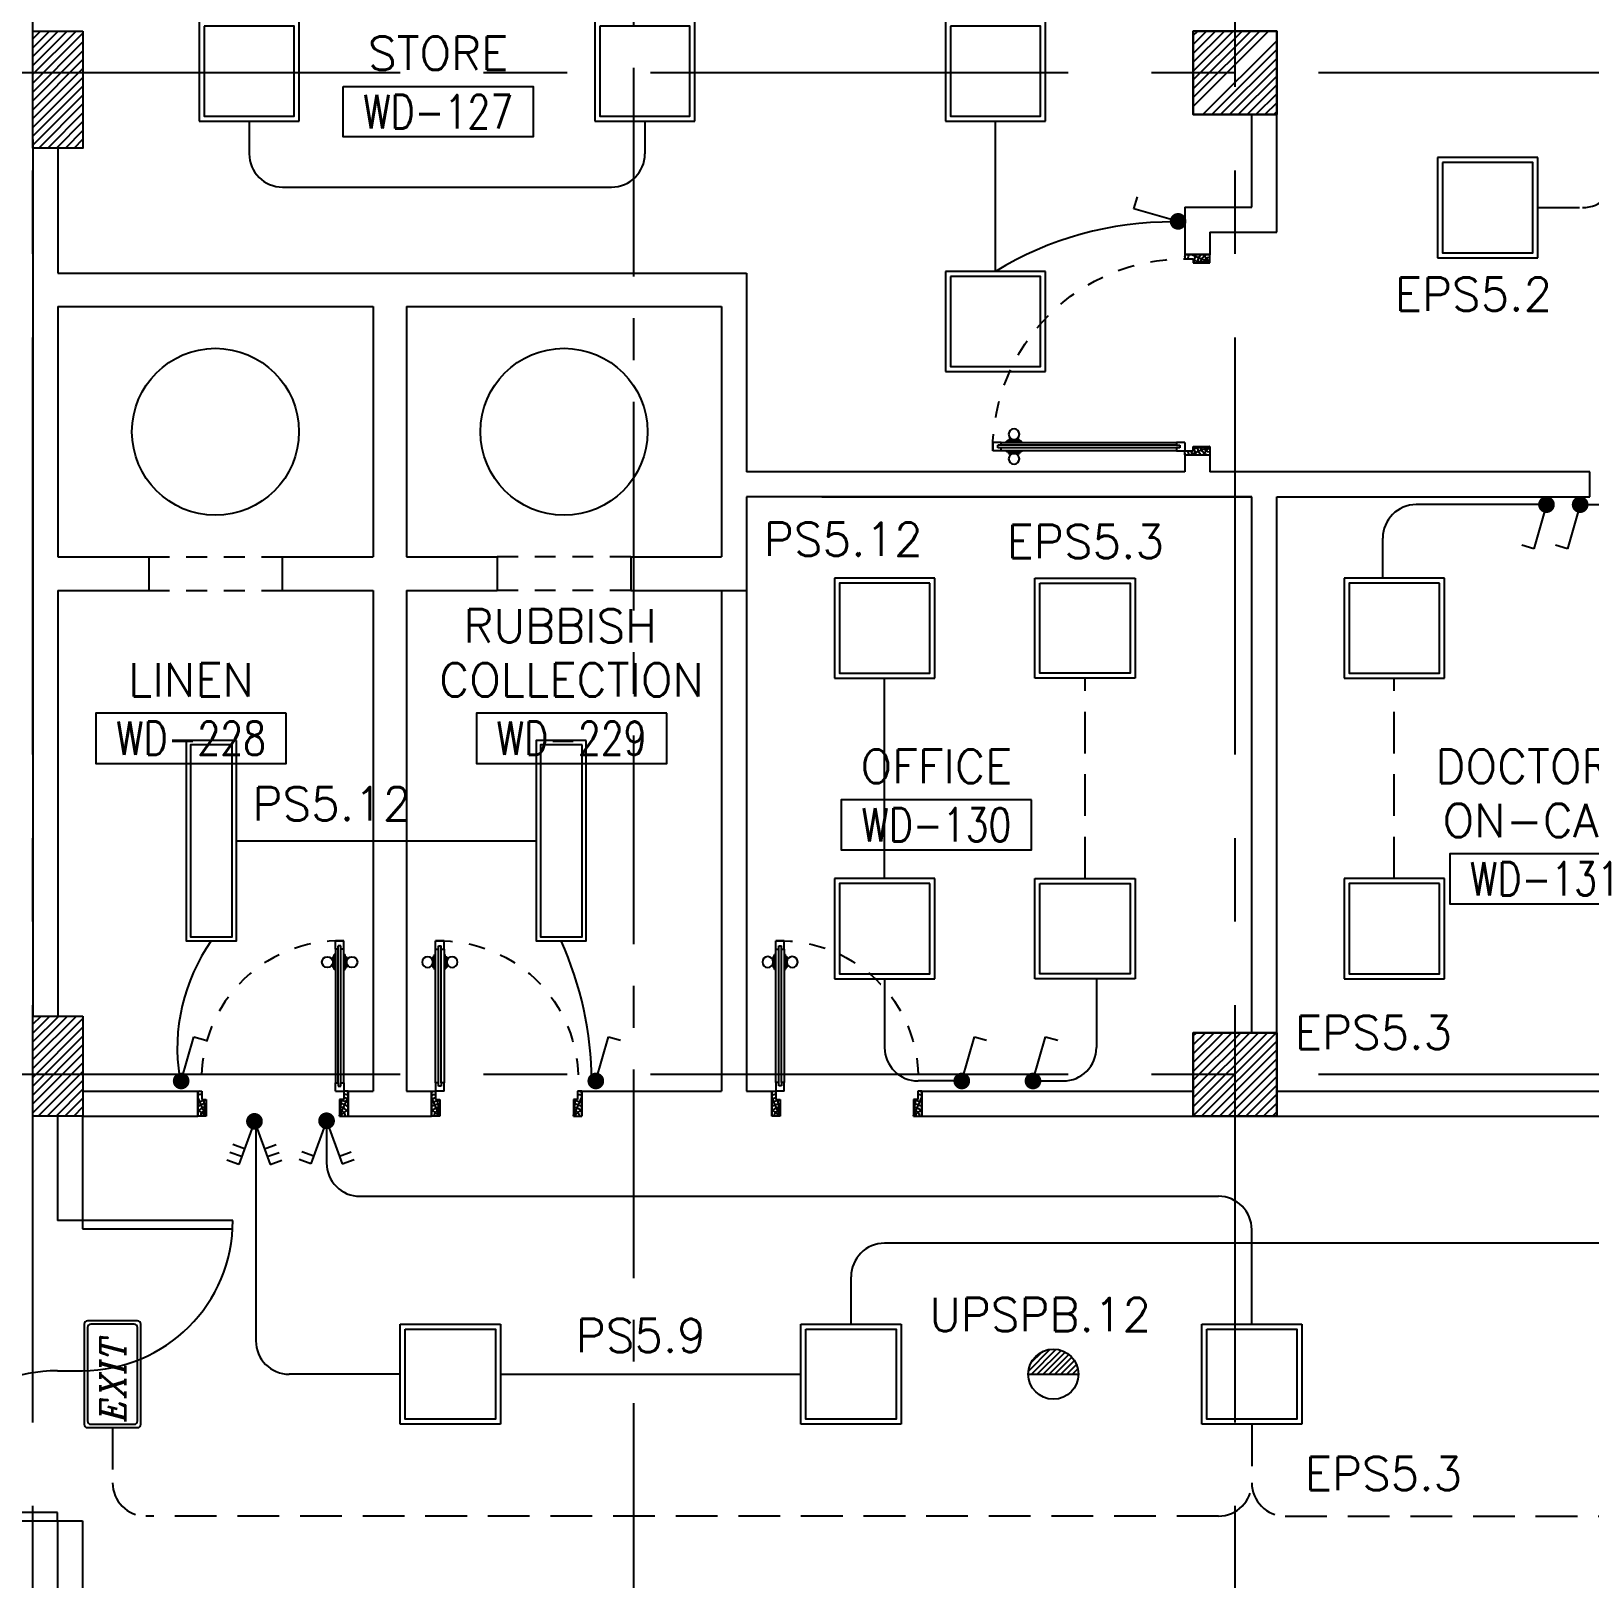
# Model space of a CAD drawing. Extents: x 0 to 92.9, y -1.3 to 78.2.
# Drawn here: x 50.03 to 59.37, y 33.74 to 43.01 of the extents above; entities that cross this region are included whole.
import ezdxf
from ezdxf.enums import TextEntityAlignment as Align

# ---------------------------------------------------------------- set-up
doc = ezdxf.new("R2010")
doc.units = 0
doc.header["$MEASUREMENT"] = 0
for name, pattern in [('CENTER', [2, 1.25, -0.25, 0.25, -0.25]), ('CENTERX2', [4, 2.5, -0.5, 0.5, -0.5]), ('HIDDEN', [0.375, 0.25, -0.125]), ('HIDDEN2', [0.1875, 0.125, -0.0625])]:
    doc.linetypes.add(name, pattern=pattern)
doc.layers.get('0').update_dxf_attribs({"color": 11, "linetype": 'CONTINUOUS'})
for name, color, linetype in [('AXES', 11, 'CENTERX2'), ('AXES1', 11, 'CENTER'), ('COL', 11, 'CONTINUOUS'), ('DOOR', 11, 'CONTINUOUS'), ('E-CLINE', 2, 'CONTINUOUS'), ('E-HLINE', 2, 'HIDDEN'), ('E-LITE', 4, 'CONTINUOUS'), ('E-SWITCH', 4, 'CONTINUOUS'), ('E-TEXT', 4, 'CONTINUOUS'), ('E-TRXT', 4, 'CONTINUOUS'), ('EL-LITE', 4, 'CONTINUOUS'), ('HAT', 11, 'CONTINUOUS'), ('RM-BOX', 11, 'CONTINUOUS'), ('RM-NAME', 11, 'CONTINUOUS'), ('RM-NO', 11, 'CONTINUOUS'), ('SUNI-FUR', 11, 'CONTINUOUS'), ('WALL', 11, 'CONTINUOUS')]:
    doc.layers.add(name, color=color, linetype=linetype)
doc.styles.add('ITALICC', font='italicc')
doc.styles.add('ROMANS', font='ROMANS.shx', dxfattribs={"width": 0.6})

# ---------------------------------------------------------------- blocks, each defined once
blk = doc.blocks.new('COL50')
at = {"layer": 'COL'}
blk.add_lwpolyline([(-250, 250), (-250, -250), (250, -250), (250, 250)], close=True, dxfattribs=at)
blk = doc.blocks.new('*X95')
at = {"color": 0}
for p, q in [((227928.6, 155538.5), (228379.8, 155989.7)), ((227928.6, 155591.5), (228326.8, 155989.7)), ((227928.6, 155644.6), (228273.7, 155989.7)), ((227928.6, 155697.6), (228220.7, 155989.7)), ((227928.6, 155750.6), (228167.7, 155989.7)), ((227928.6, 155803.7), (228114.6, 155989.7)), ((227928.6, 155856.7), (228061.6, 155989.7)), ((227928.6, 155909.7), (228008.6, 155989.7)), ((227928.6, 155962.8), (227955.5, 155989.7)), ((227985.9, 155489.7), (228428.6, 155932.4)), ((228038.9, 155489.7), (228428.6, 155879.4)), ((228091.9, 155489.7), (228428.6, 155826.4)), ((228145, 155489.7), (228428.6, 155773.3)), ((228198, 155489.7), (228428.6, 155720.3)), ((228251, 155489.7), (228428.6, 155667.3)), ((228304.1, 155489.7), (228428.6, 155614.2)), ((228357.1, 155489.7), (228428.6, 155561.2)), ((228410.1, 155489.7), (228428.6, 155508.2))]:
    blk.add_line(p, q, dxfattribs=at)
blk = doc.blocks.new('*X94')
at = {"color": 0}
for p, q in [((227925.6, 149489.7), (228425.6, 149989.7)), ((227928.6, 149545.8), (228372.5, 149989.7)), ((227928.6, 149598.8), (228319.5, 149989.7)), ((227928.6, 149651.8), (228266.5, 149989.7)), ((227928.6, 149704.9), (228213.4, 149989.7)), ((227928.6, 149757.9), (228160.4, 149989.7)), ((227928.6, 149810.9), (228107.4, 149989.7)), ((227928.6, 149864), (228054.3, 149989.7)), ((227928.6, 149917), (228001.3, 149989.7)), ((227928.6, 149970), (227948.3, 149989.7)), ((227978.6, 149489.7), (228428.6, 149939.7)), ((228031.6, 149489.7), (228428.6, 149886.7)), ((228084.7, 149489.7), (228428.6, 149833.6)), ((228137.7, 149489.7), (228428.6, 149780.6)), ((228190.7, 149489.7), (228428.6, 149727.6)), ((228243.8, 149489.7), (228428.6, 149674.5)), ((228296.8, 149489.7), (228428.6, 149621.5)), ((228349.8, 149489.7), (228428.6, 149568.5)), ((228402.9, 149489.7), (228428.6, 149515.4))]:
    blk.add_line(p, q, dxfattribs=at)
blk = doc.blocks.new('RM1')
at = {"layer": 'RM-BOX'}
blk.add_lwpolyline([(569.9, -200), (-569.9, -200), (-569.9, -500), (569.9, -500)], close=True, dxfattribs=at)
at = {"layer": 'RM-NAME', "style": 'ROMANS'}
for tag, p in [('ROOMNAME1', (0, 323.8)), ('ROOMNAME2', (0, 0))]:
    blk.add_attdef(tag, text='', height=200, dxfattribs=at).set_placement(p, align=Align.MIDDLE)
at = {"layer": 'RM-NO', "style": 'ROMANS', "width": 0.8}
blk.add_attdef('ROOMNO', text='', height=200, dxfattribs=at).set_placement((0, -350), align=Align.MIDDLE)
blk = doc.blocks.new('DOOR100')
at = {"layer": 'DOOR', "color": 0, "linetype": 'ByBlock'}
for p, q in [((-83.3, 1128.7), (-83.3, 1218.7)), ((-76.1, 1218.7), (-83.3, 1218.7)), ((-76.1, 1251.1), (-76.1, 1301.1)), ((-76.1, 1301.1), (-26.1, 1301.1)), ((-26.1, 1301.1), (-76.1, 1301.1)), ((-59.1, 1251.1), (-76.1, 1251.1)), ((-59.1, 1251.1), (-59.1, 1271.1)), ((-43.1, 1271.1), (-59.1, 1271.1)), ((-43.1, 1251.1), (-43.1, 1271.1)), ((-26.1, 1251.1), (-43.1, 1251.1)), ((-26.1, 1251.1), (-26.1, 1301.1)), ((-26.1, 1218.7), (-18.9, 1218.7)), ((-18.9, 1128.7), (-18.9, 1218.7)), ((-92.3, 1206.1), (-92.3, 1141.3)), ((-83.3, 1206.1), (-92.3, 1206.1)), ((-83.3, 1141.3), (-92.3, 1141.3)), ((-83.3, 1206.1), (-83.3, 1141.3)), ((-76.1, 1128.7), (-83.3, 1128.7)), ((-26.1, 1128.7), (-18.9, 1128.7)), ((-18.9, 1206.1), (-18.9, 1141.3)), ((-18.9, 1206.1), (-9.9, 1206.1)), ((-18.9, 1141.3), (-9.9, 1141.3)), ((-9.9, 1206.1), (-9.9, 1141.3)), ((-76.1, 200), (-59.1, 200)), ((-76.1, 150), (-76.1, 200)), ((-59.1, 200), (-59.1, 180)), ((-43.1, 200), (-26.1, 200)), ((-43.1, 180), (-43.1, 200)), ((-26.1, 200), (-26.1, 150)), ((-1201.1, 0), (-1201.1, 150)), ((-1201.1, 150), (-1176.1, 150)), ((-1201.1, 150), (-1201.1, 0)), ((-1176.1, 150), (-1176.1, 100)), ((-1176.1, 100), (-1151.1, 100)), ((-1151.1, 100), (-1151.1, 0)), ((-76.1, 150), (-26.1, 150)), ((-59.1, 180), (-43.1, 180)), ((-51.1, 100), (-51.1, 0)), ((-26.1, 100), (-51.1, 100)), ((-1.1, 150), (-26.1, 150)), ((-26.1, 150), (-26.1, 100)), ((-1.1, 150), (-1.1, 0)), ((-1151.1, 0), (-1201.1, 0)), ((-51.1, 0), (-1.1, 0))]:
    blk.add_line(p, q, dxfattribs=at)
at = {"layer": 'DOOR', "linetype": 'ByBlock'}
for p, q in [((-76.1, 1251.1), (-76.1, 200)), ((-59.1, 200), (-59.1, 1251.1)), ((-43.1, 200), (-43.1, 1251.1)), ((-26.1, 200), (-26.1, 1251.1))]:
    blk.add_line(p, q, dxfattribs=at)
at = {"layer": 'DOOR', "color": 9, "linetype": 'ByBlock'}
for p, q in [((-1151.1, 0), (-1201.1, 113.7)), ((-1151.1, 0), (-1164.4, 100)), ((-51.1, 0), (-1.1, 113.7)), ((-51.1, 0), (-37.7, 100)), ((-1151.1, 0), (-1201.1, 40.1)), ((-51.1, 0), (-1.1, 40.1))]:
    blk.add_line(p, q, dxfattribs=at)
at = {"layer": 'DOOR', "color": 0, "linetype": 'ByBlock'}
for centre in [(-124.6, 1173.7), (22.5, 1173.7)]:
    blk.add_circle(centre, 32.4, dxfattribs=at)
at = {"layer": 'DOOR', "linetype": 'HIDDEN', "ltscale": 0.5}
blk.add_arc((-26.8, 151.9), 1149.2, 89.96096, 180.09315, dxfattribs=at)
at = {"layer": 'DOOR', "color": 9, "linetype": 'ByBlock'}
for centre, radius, start, end in [((-1151.1, 0), 154.4, 103.71423, 108.89471), ((-1151.1, 0), 134.4, 100.71998, 111.84015), ((-1151.1, 0), 94.4, 90, 121.98181), ((-51.1, 0), 94.4, 58.01819, 90), ((-51.1, 0), 134.4, 68.15985, 79.28002), ((-51.1, 0), 114.4, 64.08384, 77.37743), ((-51.1, 0), 154.4, 71.10529, 76.28577), ((-1151.1, 0), 74.4, 90, 132.22357), ((-1151.1, 0), 54.4, 90, 156.79262), ((-1151.1, 0), 34.4, 90, 180), ((-1151.1, 0), 14.4, 90, 180), ((-51.1, 0), 74.4, 47.77643, 90), ((-51.1, 0), 54.4, 23.20738, 90), ((-51.1, 0), 34.4, 0, 90), ((-51.1, 0), 14.4, 0, 90)]:
    blk.add_arc(centre, radius, start, end, dxfattribs=at)
blk = doc.blocks.new('C11')
at = {"layer": 'HAT'}
h = blk.add_hatch(dxfattribs=at)
h.set_pattern_fill('ANSI31', color=256, scale=300, style=0)
h.set_pattern_definition([(45, (-248556.182, -75061.005), (-26.5165043, 26.5165043), [])])
h.paths.add_polyline_path([(300, 700), (0, 700), (0, 350), (300, 350)])
h.paths.add_polyline_path([(300, 350), (0, 350), (0, 0), (300, 0)])
at = {"layer": 'COL'}
blk.add_lwpolyline([(300, 700), (300, 0), (0, 0), (0, 700)], close=True, dxfattribs=at)
blk = doc.blocks.new('DOOR90')
at = {"layer": 'DOOR', "linetype": 'ByBlock'}
for p, q in [((0, 0), (-150, 0)), ((-200, -25), (-1000, -25)), ((-200, -42), (-1000, -42)), ((-200, -58), (-1000, -58)), ((-1000, -75), (-200, -75))]:
    blk.add_line(p, q, dxfattribs=at)
at = {"layer": 'DOOR', "color": 0, "linetype": 'ByBlock'}
for p, q in [((-150, 0), (-150, -25)), ((-150, 0), (0, 0)), ((0, -50), (0, 0)), ((-1050, -25), (-1050, -75)), ((-1050, -75), (-1050, -25)), ((-1000, -25), (-1050, -25)), ((-1000, -75), (-1050, -75)), ((-1020, -42), (-1020, -58)), ((-1000, -42), (-1020, -42)), ((-1000, -58), (-1020, -58)), ((-1000, -25), (-1000, -42)), ((-1000, -58), (-1000, -75)), ((-967.6, -25), (-967.6, -17.8)), ((-877.6, -17.8), (-967.6, -17.8)), ((-967.6, -75), (-967.6, -82.2)), ((-877.6, -82.2), (-967.6, -82.2)), ((-955, -17.8), (-955, -8.8)), ((-955, -8.8), (-890.2, -8.8)), ((-955, -17.8), (-890.2, -17.8)), ((-955, -82.2), (-955, -91.2)), ((-955, -82.2), (-890.2, -82.2)), ((-955, -91.2), (-890.2, -91.2)), ((-890.2, -17.8), (-890.2, -8.8)), ((-890.2, -82.2), (-890.2, -91.2)), ((-877.6, -25), (-877.6, -17.8)), ((-877.6, -75), (-877.6, -82.2)), ((-200, -42), (-200, -25)), ((-200, -25), (-150, -25)), ((-180, -42), (-200, -42)), ((-200, -75), (-200, -58)), ((-200, -58), (-180, -58)), ((-150, -75), (-200, -75)), ((-180, -58), (-180, -42)), ((-150, -75), (-150, -25)), ((-150, -25), (-100, -25)), ((-100, -25), (-100, -50)), ((-100, -50), (0, -50)), ((-150, -900), (-150, -875)), ((-150, -875), (-100, -875)), ((0, -900), (-150, -900)), ((-150, -900), (0, -900)), ((-100, -850), (0, -850)), ((-100, -875), (-100, -850)), ((0, -850), (0, -900))]:
    blk.add_line(p, q, dxfattribs=at)
at = {"layer": 'DOOR', "color": 9, "linetype": 'ByBlock'}
for p, q in [((0, -50), (-113.7, 0)), ((0, -50), (-40.1, 0)), ((0, -50), (-100, -36.6)), ((0, -850), (-113.7, -900)), ((0, -850), (-100, -863.4)), ((0, -850), (-40.1, -900))]:
    blk.add_line(p, q, dxfattribs=at)
at = {"layer": 'DOOR', "color": 0, "linetype": 'ByBlock'}
for centre in [(-922.6, 23.5), (-922.6, -123.5)]:
    blk.add_circle(centre, 32.4, dxfattribs=at)
at = {"layer": 'DOOR', "color": 9, "linetype": 'ByBlock'}
for centre, radius, start, end in [((0, -50), 74.4, 137.77643, 180), ((0, -50), 54.4, 113.20738, 180), ((0, -50), 154.4, 161.10529, 166.28577), ((0, -50), 134.4, 158.15985, 169.28002), ((0, -50), 114.4, 154.08384, 167.37743), ((0, -50), 94.4, 148.01819, 180), ((0, -50), 34.4, 90, 180), ((0, -50), 14.4, 90, 180), ((0, -850), 154.4, 193.71423, 198.89471), ((0, -850), 134.4, 190.71998, 201.84015), ((0, -850), 94.4, 180, 211.98181), ((0, -850), 74.4, 180, 222.22357), ((0, -850), 54.4, 180, 246.79262), ((0, -850), 34.4, 180, 270), ((0, -850), 14.4, 180, 270)]:
    blk.add_arc(centre, radius, start, end, dxfattribs=at)
at = {"layer": 'DOOR', "linetype": 'HIDDEN', "ltscale": 0.5}
blk.add_arc((-222.2, -50), 828.2, 178.27012, 275.00304, dxfattribs=at)
blk = doc.blocks.new('A$C376C1807')
at = {"layer": 'DOOR'}
for p, q in [((0, 0.9), (0, 0.85)), ((0.9, 0.9), (0, 0.9)), ((0, 0.85), (0.8986, 0.85))]:
    blk.add_line(p, q, dxfattribs=at)
blk.add_arc((0, 0.9), 0.9, 270, 0, dxfattribs=at)
blk = doc.blocks.new('L42')
at = {"layer": 'E-LITE'}
for p, q in [((0.3, 0.3), (-0.3, 0.3)), ((-0.3, 0.3), (-0.3, -0.3)), ((0.3, -0.3), (0.3, 0.3)), ((-0.3, -0.3), (0.3, -0.3))]:
    blk.add_line(p, q, dxfattribs=at)
at = {"layer": 'E-LITE', "color": 8}
blk.add_lwpolyline([(-0.27, 0.27), (-0.27, -0.27), (0.27, -0.27), (0.27, 0.27)], close=True, dxfattribs=at)
blk = doc.blocks.new('EXIT')
at = {"layer": 'E-LITE', "color": 4}
for p, q in [((-0.32, 0.15), (-0.32, -0.15)), ((0.3, 0.17), (-0.3, 0.17)), ((0.32, -0.15), (0.32, 0.15)), ((-0.3, -0.17), (0.3, -0.17))]:
    blk.add_line(p, q, dxfattribs=at)
at = {"layer": 'E-LITE', "color": 8}
for p, q in [((-0.3, 0.13), (-0.3, -0.13)), ((0.28, 0.15), (-0.28, 0.15)), ((0.3, -0.13), (0.3, 0.13)), ((-0.28, -0.15), (0.28, -0.15))]:
    blk.add_line(p, q, dxfattribs=at)
at = {"layer": 'E-LITE', "color": 4}
for centre, start, end in [((-0.3, 0.15), 90, 180), ((0.3, 0.15), 360, 90), ((-0.3, -0.15), 180, 270), ((0.3, -0.15), 270, 0)]:
    blk.add_arc(centre, 0.02, start, end, dxfattribs=at)
at = {"layer": 'E-LITE', "color": 8}
for centre, start, end in [((-0.28, 0.13), 90, 180), ((0.28, 0.13), 0, 90), ((-0.28, -0.13), 180, 270), ((0.28, -0.13), 270, 0)]:
    blk.add_arc(centre, 0.02, start, end, dxfattribs=at)
at = {"layer": 'E-LITE', "color": 5, "style": 'ITALICC'}
blk.add_text('EXIT', height=0.15, dxfattribs=at).set_placement((-0.284, -0.0783))
blk = doc.blocks.new('2G2W')
for p, q in [((0, 0), (0.517, 0.188)), ((0.423, 0.154), (0.372, 0.295)), ((0.517, 0.188), (0.466, 0.329)), ((0, 0), (0.517, -0.188)), ((0.423, -0.154), (0.372, -0.295)), ((0.517, -0.188), (0.466, -0.329))]:
    blk.add_line(p, q)
at = {"const_width": 0.1}
blk.add_lwpolyline([(-0.05, 0, 1), (0.05, 0, 1)], format="xyb", close=True, dxfattribs=at)
blk = doc.blocks.new('3G2W')
for p, q in [((0, 0), (0.517, 0.188)), ((0.329, 0.12), (0.278, 0.261)), ((0.423, 0.154), (0.372, 0.295)), ((0.517, 0.188), (0.466, 0.329)), ((0, 0), (0.517, -0.188)), ((0.329, -0.12), (0.278, -0.261)), ((0.423, -0.154), (0.372, -0.295)), ((0.517, -0.188), (0.466, -0.329))]:
    blk.add_line(p, q)
at = {"const_width": 0.1}
blk.add_lwpolyline([(-0.05, 0, 1), (0.05, 0, 1)], format="xyb", close=True, dxfattribs=at)
blk = doc.blocks.new('EL')
at = {"layer": 'EL-LITE'}
h = blk.add_hatch(dxfattribs=at)
h.set_pattern_fill('ANSI31', color=4, scale=0.2, style=0)
h.set_pattern_definition([(45, (587.071197, 567.777136), (-0.0176776695, 0.0176776695), [])])
h.paths.add_polyline_path([(0.15, 0, 1), (-0.15, 0)])
at = {"layer": 'EL-LITE', "color": 4}
blk.add_line((-0.15, 0), (0.15, 0), dxfattribs=at)
blk.add_circle((0, 0), 0.15, dxfattribs=at)
blk = doc.blocks.new('L24')
at = {"color": 4}
blk.add_lwpolyline([(-0.6, 0.15), (-0.6, -0.15), (0.6, -0.15), (0.6, 0.15)], close=True, dxfattribs=at)
at = {"layer": 'E-LITE', "color": 8}
blk.add_lwpolyline([(-0.575, 0.125), (-0.575, -0.125), (0.575, -0.125), (0.575, 0.125)], close=True, dxfattribs=at)

msp = doc.modelspace()

# ---------------------------------------------------------------- hatches: boundary and pattern name
at = {"layer": 'HAT'}
h = msp.add_hatch(dxfattribs=at)
h.set_pattern_fill('ANSI31', color=256, scale=0.3, style=0)
h.set_pattern_definition([(45, (-250.492716, -18.253398), (-0.0265165043, 0.0265165043), [])])
h.paths.add_polyline_path([(50.3435, 37.1076), (50.0435, 37.1076), (50.0435, 36.7576), (50.3435, 36.7576)])
h.paths.add_polyline_path([(50.3435, 36.7576), (50.0435, 36.7576), (50.0435, 36.5076), (50.3435, 36.5076)])

# ---------------------------------------------------------------- linework, layer by layer
at = {"layer": 'AXES'}
for p, q in [((57.2435, -1.3267), (57.2435, 77.486)), ((50.0435, -1.3267), (50.0435, 77.136)), ((92.2435, 42.7576), (24.2035, 42.7576)), ((92.2435, 36.7576), (24.2035, 36.7576))]:
    msp.add_line(p, q, dxfattribs=at)
at = {"layer": 'AXES1'}
msp.add_line((53.6435, 5.5376), (53.6435, 64.3576), dxfattribs=at)
at = {"layer": 'COL'}
for p, q in [((50.1935, 41.5576), (54.3185, 41.5576)), ((50.1935, 41.3576), (52.081, 41.3576)), ((52.081, 41.3576), (52.081, 39.8576)), ((52.281, 41.3576), (54.1685, 41.3576)), ((52.281, 41.3576), (52.281, 39.8576)), ((50.1935, 39.8576), (50.7372, 39.8576)), ((50.7372, 39.8576), (50.7372, 39.6576)), ((51.5372, 39.8576), (52.081, 39.8576)), ((51.5372, 39.8576), (51.5372, 39.6576)), ((52.281, 39.8576), (52.8247, 39.8576)), ((52.8247, 39.8576), (52.8247, 39.6576)), ((53.6247, 39.8576), (53.6247, 39.6576)), ((53.6247, 39.8576), (54.1685, 39.8576)), ((50.1935, 39.6576), (50.7372, 39.6576)), ((51.5372, 39.6576), (52.081, 39.6576)), ((52.081, 39.6576), (52.081, 36.6576)), ((52.281, 39.6576), (52.281, 36.6576)), ((52.281, 39.6576), (52.8247, 39.6576)), ((53.6247, 39.6576), (54.3185, 39.6576))]:
    msp.add_line(p, q, dxfattribs=at)
msp.add_lwpolyline([(50.3435, 37.1076), (50.3435, 36.5076), (50.0435, 36.5076), (50.0435, 37.1076)], close=True, dxfattribs=at)
at = {"layer": 'DOOR', "linetype": 'Continuous'}
msp.add_line((50.1914, 34.9826), (50.3414, 34.9826), dxfattribs=at)
at = {"layer": 'E-CLINE', "color": 4}
for p, q in [((51.3395, 42.4679), (51.3395, 42.2732)), ((53.7089, 42.4679), (53.7089, 42.2732)), ((55.8089, 41.5679), (55.8089, 42.4679)), ((51.5395, 42.0732), (53.5089, 42.0732)), ((55.145, 37.9308), (55.145, 39.1308)), ((51.2622, 38.1576), (53.0581, 38.1576))]:
    msp.add_line(p, q, dxfattribs=at)
at = {"layer": 'E-CLINE', "color": 4, "linetype": 'ByBlock'}
for p, q in [((59.544, 35.746), (55.144, 35.746)), ((54.944, 35.2616), (54.944, 35.546)), ((52.844, 34.9616), (54.644, 34.9616))]:
    msp.add_line(p, q, dxfattribs=at)
at = {"layer": 'E-CLINE', "color": 4}
for centre, radius, start, end in [((51.5395, 42.2732), 0.2, 180, 270), ((53.5089, 42.2732), 0.2, 270, 0), ((52.0268, 36.9143), 1.1182, 144.87703, 188.89602), ((51.2969, 36.7034), 2.0933, 0.40709, 24.08103)]:
    msp.add_arc(centre, radius, start, end, dxfattribs=at)
at = {"layer": 'E-CLINE', "color": 4, "linetype": 'ByBlock'}
msp.add_arc((55.144, 35.546), 0.2, 90, 180, dxfattribs=at)
at = {"layer": 'E-HLINE', "color": 4}
for p, q in [((59.0565, 41.9503), (59.3249, 41.9503)), ((56.345, 37.9308), (56.345, 39.1308)), ((58.1972, 37.9308), (58.1972, 39.1308)), ((50.5207, 34.6416), (50.5207, 34.3116)), ((57.344, 34.6616), (57.344, 34.3116)), ((57.144, 34.1116), (50.7207, 34.1116)), ((57.544, 34.1116), (64.344, 34.1116))]:
    msp.add_line(p, q, dxfattribs=at)
for centre, start, end in [((59.3249, 42.1503), 270, 0), ((50.7207, 34.3116), 180, 270), ((57.144, 34.3116), 270, 0), ((57.544, 34.3116), 180, 270)]:
    msp.add_arc(centre, 0.2, start, end, dxfattribs=at)
at = {"layer": 'E-SWITCH', "color": 4}
for p, q in [((56.6381, 41.9439), (56.6588, 42.016)), ((56.9025, 41.8682), (56.6381, 41.9439)), ((59.0837, 40.1711), (58.3285, 40.1711)), ((59.1087, 40.1711), (59.0329, 39.9067)), ((59.3105, 40.1711), (59.2348, 39.9067)), ((59.3105, 40.1711), (59.7972, 40.1711)), ((58.1285, 39.7308), (58.1285, 39.9711)), ((59.0329, 39.9067), (58.9608, 39.9274)), ((59.2348, 39.9067), (59.1627, 39.9274)), ((55.145, 37.3308), (55.145, 36.9183)), ((56.4137, 37.3308), (56.4137, 36.9183)), ((50.9318, 36.7183), (51.0075, 36.9827)), ((51.0075, 36.9827), (51.0796, 36.962)), ((53.4152, 36.7183), (53.4909, 36.9827)), ((53.4909, 36.9827), (53.563, 36.962)), ((55.607, 36.7183), (55.6827, 36.9827)), ((55.6827, 36.9827), (55.7548, 36.962)), ((56.0335, 36.7183), (56.1093, 36.9827)), ((56.1093, 36.9827), (56.1814, 36.962)), ((55.607, 36.7183), (55.345, 36.7183)), ((56.0085, 36.7183), (56.2137, 36.7183)), ((51.3793, 36.453), (51.3793, 35.1616)), ((51.8026, 36.48), (51.8026, 36.2274)), ((52.0026, 36.0274), (57.144, 36.0274)), ((57.344, 35.2616), (57.344, 35.8274)), ((52.244, 34.9616), (51.5793, 34.9616))]:
    msp.add_line(p, q, dxfattribs=at)
at = {"layer": 'E-SWITCH', "color": 4, "const_width": 0.05}
for points in [[(56.9162, 41.8891, 1), (56.8888, 41.8473, 1)], [(59.0878, 40.1848, 1), (59.1296, 40.1574, 1)], [(59.2896, 40.1848, 1), (59.3314, 40.1574, 1)], [(50.9527, 36.7046, 1), (50.9109, 36.732, 1)], [(53.4361, 36.7046, 1), (53.3943, 36.732, 1)], [(55.6279, 36.7046, 1), (55.5861, 36.732, 1)], [(56.0544, 36.7046, 1), (56.0126, 36.732, 1)]]:
    msp.add_lwpolyline(points, format="xyb", close=True, dxfattribs=at)
at = {"layer": 'E-SWITCH', "color": 4}
for centre, radius, start, end in [((56.8627, 39.8477), 2.0173, 89.57414, 121.49265), ((58.3285, 39.9711), 0.2, 90, 180), ((55.345, 36.9183), 0.2, 180, 270), ((56.2137, 36.9183), 0.2, 270, 0), ((52.0026, 36.2274), 0.2, 180, 270), ((57.144, 35.8274), 0.2, 0, 90), ((51.5793, 35.1616), 0.2, 180, 270)]:
    msp.add_arc(centre, radius, start, end, dxfattribs=at)
at = {"layer": 'SUNI-FUR', "linetype": 'HIDDEN2'}
for p, q in [((50.7372, 39.8576), (51.5372, 39.8576)), ((53.6247, 39.8576), (52.8247, 39.8576)), ((50.7372, 39.6576), (51.5372, 39.6576)), ((53.6247, 39.6576), (52.8247, 39.6576))]:
    msp.add_line(p, q, dxfattribs=at)
at = {"layer": 'SUNI-FUR'}
for centre in [(51.1372, 40.6076), (53.2247, 40.6076)]:
    msp.add_circle(centre, 0.5, dxfattribs=at)
at = {"layer": 'WALL'}
for p, q in [((57.3435, 41.9526), (57.3435, 42.5076)), ((57.4935, 41.8026), (57.4935, 42.5076)), ((57.4935, 41.8026), (57.4935, 42.5076)), ((50.0435, 42.3576), (50.0435, 37.1076)), ((50.1935, 42.3076), (50.1935, 41.5576)), ((56.9435, 41.9526), (57.3435, 41.9526)), ((57.0935, 41.8026), (57.4935, 41.8026)), ((54.3185, 41.5576), (54.3185, 40.3676)), ((50.1935, 41.3576), (50.1935, 39.8576)), ((54.1685, 41.3576), (54.1685, 39.8576)), ((56.9435, 40.3676), (54.3185, 40.3676)), ((59.3685, 40.3676), (57.0935, 40.3676)), ((57.3435, 40.3676), (57.0935, 40.3676)), ((59.3685, 40.2176), (59.3685, 40.3676)), ((57.3435, 40.2176), (54.3185, 40.2176)), ((54.3185, 40.2176), (54.3185, 36.6576)), ((54.3185, 40.2176), (54.3185, 39.8076)), ((54.7685, 40.2176), (57.3435, 40.2176)), ((57.3435, 37.0076), (57.3435, 40.2176)), ((57.4935, 40.2176), (59.3685, 40.2176)), ((57.4935, 37.0076), (57.4935, 40.2176)), ((50.1935, 39.6576), (50.1935, 37.1076)), ((54.1685, 39.6576), (54.1685, 36.6576)), ((50.1935, 38.2076), (50.1935, 37.1076)), ((50.3461, 36.6576), (51.031, 36.6576)), ((51.031, 36.6576), (51.031, 36.5076)), ((51.931, 36.6576), (51.931, 36.5076)), ((51.931, 36.6576), (52.081, 36.6576)), ((52.281, 36.6576), (52.431, 36.6576)), ((52.431, 36.6576), (52.431, 36.5076)), ((53.331, 36.6576), (53.331, 36.5076)), ((53.331, 36.6576), (54.1685, 36.6576)), ((54.3185, 36.6576), (54.4685, 36.6576)), ((54.4685, 36.6576), (54.4685, 36.5076)), ((54.4685, 36.6576), (54.4685, 36.5076)), ((55.3685, 36.6576), (56.9935, 36.6576)), ((55.3685, 36.6576), (55.3685, 36.5076)), ((57.4935, 36.6576), (60.7685, 36.6576)), ((50.1914, 36.5076), (50.1914, 35.8826)), ((50.3414, 36.5076), (50.3414, 35.8826)), ((50.3461, 36.5076), (51.031, 36.5076)), ((51.931, 36.5076), (52.431, 36.5076)), ((55.3685, 36.5076), (56.9935, 36.5076)), ((57.4935, 36.5076), (64.3436, 36.5076)), ((50.3414, 35.8826), (50.1914, 35.8826)), ((50.1914, 34.0826), (50.1914, 33.4576)), ((50.1914, 34.0826), (50.3414, 34.0826)), ((50.3414, 34.0826), (50.3414, 33.4576))]:
    msp.add_line(p, q, dxfattribs=at)
at = {"layer": 'WALL', "linetype": 'ByBlock'}
for p, q in [((56.9435, 41.9526), (56.9435, 41.6681)), ((57.0935, 41.8026), (57.0935, 41.6681)), ((57.0935, 41.6681), (56.9435, 41.6681)), ((57.0935, 40.4681), (56.9435, 40.4681)), ((56.9435, 40.4681), (56.9435, 40.3676)), ((57.0935, 40.4681), (57.0935, 40.3676))]:
    msp.add_line(p, q, dxfattribs=at)
at = {"layer": 'WALL', "linetype": 'ByBlock', "ltscale": 0.3}
for points in [[(56.9935, 42.5076), (57.4935, 42.5076), (57.4935, 43.0076), (56.9935, 43.0076)], [(57.4935, 37.0076), (56.9935, 37.0076), (56.9935, 36.5076), (57.4935, 36.5076)]]:
    msp.add_lwpolyline(points, close=True, dxfattribs=at)

# ---------------------------------------------------------------- block references
at = {"layer": 'COL', "linetype": 'ByBlock', "xscale": 0.001000000003841706, "yscale": 0.000999999996565748, "zscale": 0.001}
msp.add_blockref('C11', (50.0435, 42.3076), dxfattribs=at)
at = {"layer": 'COL', "xscale": -0.001000000003841706, "yscale": 0.000999999996565748, "zscale": 0.001}
for p in [(57.2435, 42.7576), (57.2435, 36.7576)]:
    msp.add_blockref('COL50', p, dxfattribs=at)
at = {"layer": 'DOOR', "color": 0, "linetype": 'ByBlock', "yscale": 0.000999999996565748, "zscale": 0.001}
for name, p, xscale, rotation in [('DOOR100', (57.0935, 40.4681), -0.000999999996565748, 90), ('DOOR90', (51.931, 36.5076), 0.000999999996565748, 270), ('DOOR90', (52.431, 36.5076), -0.000999999996565748, 90), ('DOOR90', (54.4685, 36.5083), -0.000999999996565748, 90)]:
    msp.add_blockref(name, p, dxfattribs=dict(at, xscale=xscale, rotation=rotation))
at = {"layer": 'DOOR', "linetype": 'Continuous'}
msp.add_blockref('A$C376C1807', (50.3414, 34.9826), dxfattribs=at)
at = {"layer": 'DOOR', "linetype": 'Continuous', "rotation": 180}
msp.add_blockref('A$C376C1807', (50.1914, 34.9826), dxfattribs=at)
at = {"layer": 'E-LITE', "color": 4}
for p in [(51.3395, 42.7679), (53.7089, 42.7679), (55.8089, 42.7679), (58.7565, 41.9503), (55.8089, 41.2679)]:
    msp.add_blockref('L42', p, dxfattribs=at)
for name, p, rotation in [('L42', (55.145, 39.4308), 270), ('L42', (58.1972, 39.4308), 270), ('L24', (51.1122, 38.1576), 270), ('L24', (53.2081, 38.1576), 270), ('L42', (55.145, 37.6308), 270), ('L42', (58.1972, 37.6308), 270), ('EXIT', (50.5207, 34.9616), 90)]:
    msp.add_blockref(name, p, dxfattribs=dict(at, rotation=rotation))
at = {"layer": 'E-LITE', "color": 4, "xscale": -1, "rotation": 90}
for p in [(56.345, 39.4308), (56.345, 37.6308), (52.544, 34.9616), (54.944, 34.9616), (57.344, 34.9616)]:
    msp.add_blockref('L42', p, dxfattribs=at)
at = {"layer": 'E-LITE'}
msp.add_blockref('EL', (56.1556, 34.9618), dxfattribs=at)
at = {"layer": 'E-SWITCH', "color": 4, "xscale": 0.5, "yscale": 0.5, "zscale": 0.5, "rotation": 270}
for name, p in [('3G2W', (51.3708, 36.4765)), ('2G2W', (51.8026, 36.48))]:
    msp.add_blockref(name, p, dxfattribs=at)
at = {"layer": 'HAT', "xscale": 0.001000000003841706, "yscale": 0.000999999996565748, "zscale": 0.001}
for name in ['*X95', '*X94']:
    msp.add_blockref(name, (-170.9351, -112.9821), dxfattribs=at)
at = {"layer": 'RM-NAME'}
ref = msp.add_blockref('RM1', (52.471, 42.8752), dxfattribs=dict(at, xscale=-0.001000000003841706, yscale=0.000999999996565748, zscale=0.001))
ref.add_attrib('ROOMNO', 'WD-127', dxfattribs={"layer": 'RM-NO', "height": 0.2, "style": 'ROMANS', "width": 0.8}).set_placement((52.471, 42.5252), align=Align.MIDDLE)
ref.add_attrib('ROOMNAME2', 'STORE', dxfattribs={"height": 0.2, "style": 'ROMANS'}).set_placement((52.471, 42.8752), align=Align.MIDDLE)
at = {"layer": 'RM-NAME', "xscale": 0.001000000003841706, "yscale": 0.000999999996565748, "zscale": 0.001}
for p, values in [((53.2702, 39.1213), {'ROOMNO': 'WD-229', 'ROOMNAME2': 'COLLECTION', 'ROOMNAME1': 'RUBBISH '}), ((50.991, 39.1213), {'ROOMNO': 'WD-228', 'ROOMNAME2': 'LINEN'}), ((55.4551, 38.6033), {'ROOMNO': 'WD-130', 'ROOMNAME2': 'OFFICE'}), ((59.1, 38.2795), {'ROOMNO': 'WD-131', 'ROOMNAME2': 'ON-CALL', 'ROOMNAME1': "DOCTOR'S"})]:
    msp.add_blockref('RM1', p, dxfattribs=at).add_auto_attribs(values)

# ---------------------------------------------------------------- texts
at = {"layer": 'E-TEXT', "color": 4, "style": 'ROMANS'}
for s, p in [(' EPS5.2', (58.063, 41.3322)), (' PS5.12', (54.2847, 39.864)), (' EPS5.3', (55.7386, 39.8503)), (' PS5.12', (51.2218, 38.2795)), (' EPS5.3', (57.4642, 36.9096)), (' PS5.9', (53.1573, 35.0939)), (' EPS5.3', (57.524, 34.2665))]:
    msp.add_text(s, height=0.2, dxfattribs=at).set_placement(p)
at = {"layer": 'E-TRXT', "color": 4, "style": 'ROMANS'}
msp.add_text('UPSPB.12', height=0.2, dxfattribs=at).set_placement((55.4124, 35.2186))

doc.saveas('drawing.dxf')
